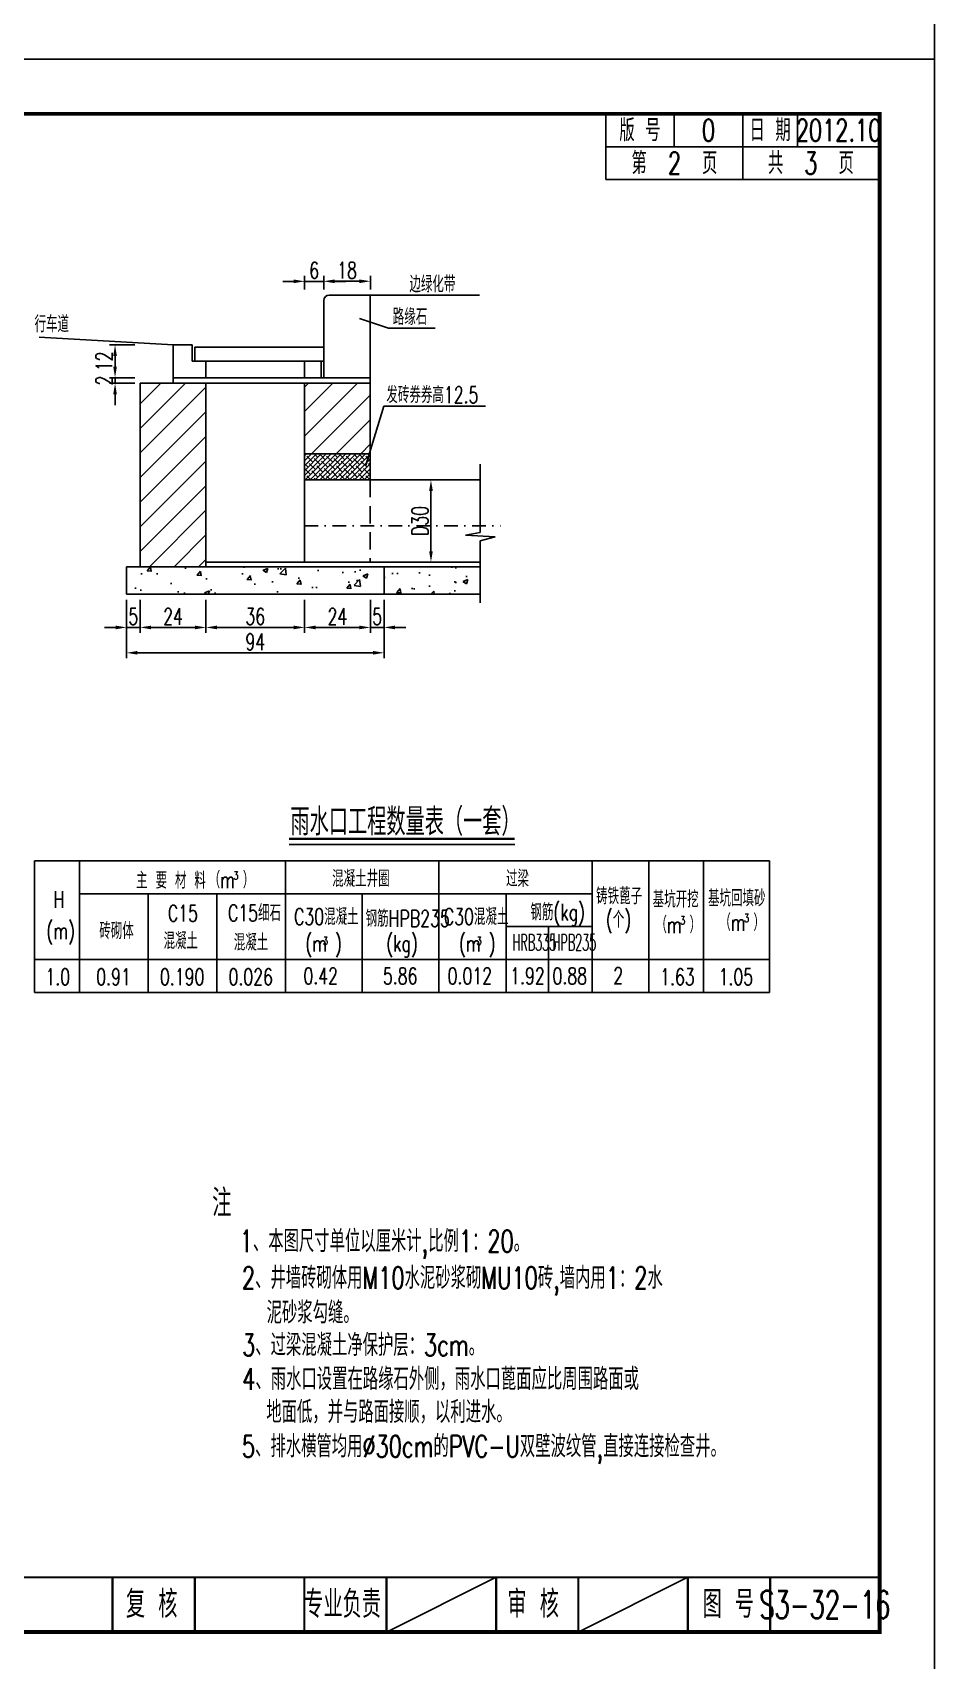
# Model space of a CAD drawing. Extents: x 5781 to 12795, y 1434 to 2653.
# Drawn here: x 9871.9 to 10036.5, y 1735.6 to 2032.6 of the extents above; entities that cross this region are included whole.
import ezdxf
from ezdxf.enums import TextEntityAlignment as Align

# ---------------------------------------------------------------- set-up
doc = ezdxf.new("R2010")
doc.units = 0
doc.header["$LTSCALE"] = 5
doc.header["$PDMODE"] = 32
doc.header["$PDSIZE"] = 0.3
doc.linetypes.add('DASHDOT', pattern=[1, 0.5, -0.25, 0, -0.25])
doc.linetypes.add('DASHED', pattern=[19.05, 12.7, -6.35])
doc.layers.get('0').update_dxf_attribs({"linetype": 'CONTINUOUS'})
doc.layers.get('Defpoints').update_dxf_attribs({"linetype": 'CONTINUOUS'})
for name, color, linetype in [('中心线', 2, 'DASHDOT'), ('图框', 7, 'CONTINUOUS'), ('尺寸标注', 4, 'CONTINUOUS'), ('文字', 7, 'CONTINUOUS'), ('文字字符', 7, 'CONTINUOUS'), ('结构1', 1, 'CONTINUOUS')]:
    doc.layers.add(name, color=color, linetype=linetype)
doc.styles.get("Standard").update_dxf_attribs({"font": 'simplex1.shx', "width": 0.7, "bigfont": 'hztxt.shx'})
doc.dimstyles.new('比例1：10', dxfattribs={"dimtxt": 3, "dimasz": 2, "dimexe": 1, "dimexo": 1, "dimgap": 0.5, "dimtad": 1, "dimzin": 13, "dimdsep": 46, "dimtxsty": 'Standard', "dimcen": -0.09, "dimclrd": 256, "dimclre": 256, "dimclrt": 7, "dimaunit": 1, "dimazin": 0, "dimtfac": 0.0005, "dimtix": 1, "dimtmove": 2, "dimatfit": 3, "dimfxl": 0, "dimtolj": 1, "dimtzin": 13, "dimarcsym": 0})
doc.dimstyles.new('比例1：20', dxfattribs={"dimscale": 0, "dimtxt": 3, "dimasz": 2, "dimexe": 1, "dimexo": 1, "dimgap": 0.5, "dimtad": 1, "dimdec": 1, "dimlfac": 2, "dimzin": 9, "dimdsep": 46, "dimtxsty": 'Standard', "dimcen": -2, "dimclrd": 256, "dimclre": 256, "dimclrt": 7, "dimaunit": 1, "dimadec": 0, "dimazin": 0, "dimtfac": 0.0005, "dimtdec": 1, "dimtix": 1, "dimtmove": 2, "dimatfit": 3, "dimldrblk": 'DIM', "dimfxl": 0, "dimtolj": 1, "dimtzin": 13, "dimarcsym": 0})
pattern_1 = [(45, (135.0943, -360.438), (-2.245064, 2.245064), [])]

# ---------------------------------------------------------------- blocks, each defined once
blk = doc.blocks.new('series')
at = {"width": 0.75}
for tag, height, p in [('页码', 4, (-35, -19)), ('图名', 5, (-220, -282)), ('图号', 5, (-20, -282))]:
    blk.add_attdef(tag, text='', height=height, dxfattribs=at).set_placement(p, align=Align.MIDDLE_CENTER)
blk = doc.blocks.new('123')
at = {"layer": '图框'}
blk.add_lwpolyline([(6201.38, 2092.12), (6201.38, 2389.12), (5781.38, 2389.12), (5781.38, 2092.12)], close=True, dxfattribs=at)
blk = doc.blocks.new('*D1899')
at = {"layer": 'Defpoints', "color": 0, "ltscale": 0.5}
for p in [(9891.59, 1975.64), (9887, 1969.64), (9891.59, 1969.64)]:
    blk.add_point(p, dxfattribs=at)
at = {"layer": '尺寸标注', "lineweight": -2, "ltscale": 0.5}
for p, q in [((9890.59, 1975.64), (9886, 1975.64)), ((9887, 1973.64), (9887, 1971.64)), ((9890.59, 1969.64), (9886, 1969.64))]:
    blk.add_line(p, q, dxfattribs=at)
at = {"layer": '尺寸标注', "ltscale": 0.5}
for points in [[(9886.67, 1973.64), (9887.33, 1973.64), (9887, 1975.64)], [(9886.67, 1971.64), (9887.33, 1971.64), (9887, 1969.64)]]:
    blk.add_solid(points, dxfattribs=at)
at = {"layer": '尺寸标注', "color": 7, "ltscale": 0.5, "insert": (9885, 1972.64), "char_height": 3, "attachment_point": 5, "rotation": 90}
blk.add_mtext('\\A1;12', dxfattribs=at)
blk = doc.blocks.new('DIM')
at = {"layer": '尺寸标注'}
blk.add_solid([(-1, -0.125), (-1, 0.125), (0, 0)], dxfattribs=at)
blk = doc.blocks.new('*D1900')
at = {"layer": 'Defpoints', "color": 0, "ltscale": 0.5}
for p in [(9891.59, 1969.64), (9887, 1968.64), (9891.59, 1968.64)]:
    blk.add_point(p, dxfattribs=at)
at = {"layer": '尺寸标注', "lineweight": -2, "ltscale": 0.5}
for p, q in [((9887, 1971.64), (9887, 1973.64)), ((9890.59, 1969.64), (9886, 1969.64)), ((9887, 1969.64), (9887, 1968.64)), ((9890.59, 1968.64), (9886, 1968.64)), ((9887, 1966.64), (9887, 1964.64))]:
    blk.add_line(p, q, dxfattribs=at)
at = {"layer": '尺寸标注', "ltscale": 0.5}
for points in [[(9886.67, 1971.64), (9887.33, 1971.64), (9887, 1969.64)], [(9886.67, 1966.64), (9887.33, 1966.64), (9887, 1968.64)]]:
    blk.add_solid(points, dxfattribs=at)
at = {"layer": '尺寸标注', "color": 7, "ltscale": 0.5, "insert": (9885, 1969.14), "char_height": 3, "attachment_point": 5, "rotation": 90}
blk.add_mtext('\\A1;2', dxfattribs=at)
blk = doc.blocks.new('*D1905')
at = {"layer": 'Defpoints', "color": 0, "ltscale": 0.5}
for p in [(9889.09, 1930.14), (9891.59, 1930.14), (9891.59, 1924.09)]:
    blk.add_point(p, dxfattribs=at)
at = {"layer": '尺寸标注', "lineweight": -2, "ltscale": 0.5}
for p, q in [((9889.09, 1929.14), (9889.09, 1923.09)), ((9891.59, 1929.14), (9891.59, 1923.09)), ((9887.09, 1924.09), (9885.09, 1924.09)), ((9889.09, 1924.09), (9891.59, 1924.09)), ((9893.59, 1924.09), (9895.59, 1924.09))]:
    blk.add_line(p, q, dxfattribs=at)
at = {"layer": '尺寸标注', "ltscale": 0.5}
for points in [[(9887.09, 1924.42), (9887.09, 1923.75), (9889.09, 1924.09)], [(9893.59, 1924.42), (9893.59, 1923.75), (9891.59, 1924.09)]]:
    blk.add_solid(points, dxfattribs=at)
at = {"layer": '尺寸标注', "color": 7, "ltscale": 0.5, "insert": (9890.34, 1926.09), "char_height": 3, "attachment_point": 5}
blk.add_mtext('\\A1;5', dxfattribs=at)
blk = doc.blocks.new('*D1901')
at = {"layer": 'Defpoints', "color": 0, "ltscale": 0.5}
for p in [(9891.59, 1930.14), (9903.59, 1930.14), (9903.59, 1924.09)]:
    blk.add_point(p, dxfattribs=at)
at = {"layer": '尺寸标注', "lineweight": -2, "ltscale": 0.5}
for p, q in [((9891.59, 1929.14), (9891.59, 1923.09)), ((9903.59, 1929.14), (9903.59, 1923.09)), ((9893.59, 1924.09), (9901.59, 1924.09))]:
    blk.add_line(p, q, dxfattribs=at)
at = {"layer": '尺寸标注', "ltscale": 0.5}
for points in [[(9893.59, 1924.42), (9893.59, 1923.75), (9891.59, 1924.09)], [(9901.59, 1924.42), (9901.59, 1923.75), (9903.59, 1924.09)]]:
    blk.add_solid(points, dxfattribs=at)
at = {"layer": '尺寸标注', "color": 7, "ltscale": 0.5, "insert": (9897.59, 1926.09), "char_height": 3, "attachment_point": 5}
blk.add_mtext('\\A1;24', dxfattribs=at)
blk = doc.blocks.new('*D1902')
at = {"layer": 'Defpoints', "color": 0, "ltscale": 0.5}
for p in [(9903.59, 1930.14), (9921.59, 1930.14), (9921.59, 1924.09)]:
    blk.add_point(p, dxfattribs=at)
at = {"layer": '尺寸标注', "lineweight": -2, "ltscale": 0.5}
for p, q in [((9903.59, 1929.14), (9903.59, 1923.09)), ((9921.59, 1929.14), (9921.59, 1923.09)), ((9905.59, 1924.09), (9919.59, 1924.09))]:
    blk.add_line(p, q, dxfattribs=at)
at = {"layer": '尺寸标注', "ltscale": 0.5}
for points in [[(9905.59, 1924.42), (9905.59, 1923.75), (9903.59, 1924.09)], [(9919.59, 1924.42), (9919.59, 1923.75), (9921.59, 1924.09)]]:
    blk.add_solid(points, dxfattribs=at)
at = {"layer": '尺寸标注', "color": 7, "ltscale": 0.5, "insert": (9912.59, 1926.09), "char_height": 3, "attachment_point": 5}
blk.add_mtext('\\A1;36', dxfattribs=at)
blk = doc.blocks.new('*D1903')
at = {"layer": 'Defpoints', "color": 0, "ltscale": 0.5}
for p in [(9921.59, 1930.14), (9933.59, 1930.14), (9933.59, 1924.09)]:
    blk.add_point(p, dxfattribs=at)
at = {"layer": '尺寸标注', "lineweight": -2, "ltscale": 0.5}
for p, q in [((9921.59, 1929.14), (9921.59, 1923.09)), ((9933.59, 1929.14), (9933.59, 1923.09)), ((9923.59, 1924.09), (9931.59, 1924.09))]:
    blk.add_line(p, q, dxfattribs=at)
at = {"layer": '尺寸标注', "ltscale": 0.5}
for points in [[(9923.59, 1924.42), (9923.59, 1923.75), (9921.59, 1924.09)], [(9931.59, 1924.42), (9931.59, 1923.75), (9933.59, 1924.09)]]:
    blk.add_solid(points, dxfattribs=at)
at = {"layer": '尺寸标注', "color": 7, "ltscale": 0.5, "insert": (9927.59, 1926.09), "char_height": 3, "attachment_point": 5}
blk.add_mtext('\\A1;24', dxfattribs=at)
blk = doc.blocks.new('*D1906')
at = {"layer": 'Defpoints', "color": 0, "ltscale": 0.5}
for p in [(9933.59, 1930.14), (9936.09, 1930.14), (9936.09, 1924.09)]:
    blk.add_point(p, dxfattribs=at)
at = {"layer": '尺寸标注', "lineweight": -2, "ltscale": 0.5}
for p, q in [((9933.59, 1929.14), (9933.59, 1923.09)), ((9936.09, 1929.14), (9936.09, 1923.09)), ((9931.59, 1924.09), (9929.59, 1924.09)), ((9933.59, 1924.09), (9936.09, 1924.09)), ((9938.09, 1924.09), (9940.09, 1924.09))]:
    blk.add_line(p, q, dxfattribs=at)
at = {"layer": '尺寸标注', "ltscale": 0.5}
for points in [[(9931.59, 1924.42), (9931.59, 1923.75), (9933.59, 1924.09)], [(9938.09, 1924.42), (9938.09, 1923.75), (9936.09, 1924.09)]]:
    blk.add_solid(points, dxfattribs=at)
at = {"layer": '尺寸标注', "color": 7, "ltscale": 0.5, "insert": (9934.84, 1926.09), "char_height": 3, "attachment_point": 5}
blk.add_mtext('\\A1;5', dxfattribs=at)
blk = doc.blocks.new('*D1904')
at = {"layer": 'Defpoints', "color": 0, "ltscale": 0.5}
for p in [(9889.09, 1930.14), (9936.09, 1930.14), (9936.09, 1919.46)]:
    blk.add_point(p, dxfattribs=at)
at = {"layer": '尺寸标注', "lineweight": -2, "ltscale": 0.5}
for p, q in [((9889.09, 1925.46), (9889.09, 1918.46)), ((9936.09, 1925.46), (9936.09, 1918.46)), ((9891.09, 1919.46), (9934.09, 1919.46))]:
    blk.add_line(p, q, dxfattribs=at)
at = {"layer": '尺寸标注', "ltscale": 0.5}
for points in [[(9891.09, 1919.8), (9891.09, 1919.13), (9889.09, 1919.46)], [(9934.09, 1919.8), (9934.09, 1919.13), (9936.09, 1919.46)]]:
    blk.add_solid(points, dxfattribs=at)
at = {"layer": '尺寸标注', "color": 7, "ltscale": 0.5, "insert": (9912.59, 1921.46), "char_height": 3, "attachment_point": 5}
blk.add_mtext('\\A1;94', dxfattribs=at)
blk = doc.blocks.new('*D1897')
at = {"layer": 'Defpoints', "color": 0, "ltscale": 0.5}
for p in [(9925.09, 1987.23), (9921.59, 1984.74), (9925.09, 1984.74)]:
    blk.add_point(p, dxfattribs=at)
at = {"layer": '尺寸标注', "lineweight": -2, "ltscale": 0.5}
for p, q in [((9919.59, 1987.23), (9917.59, 1987.23)), ((9921.59, 1985.74), (9921.59, 1988.23)), ((9921.59, 1987.23), (9925.09, 1987.23)), ((9925.09, 1985.74), (9925.09, 1988.23)), ((9927.09, 1987.23), (9929.09, 1987.23))]:
    blk.add_line(p, q, dxfattribs=at)
at = {"layer": '尺寸标注', "ltscale": 0.5}
for points in [[(9919.59, 1987.57), (9919.59, 1986.9), (9921.59, 1987.23)], [(9927.09, 1987.57), (9927.09, 1986.9), (9925.09, 1987.23)]]:
    blk.add_solid(points, dxfattribs=at)
at = {"layer": '尺寸标注', "color": 7, "ltscale": 0.5, "insert": (9923.34, 1989.23), "char_height": 3, "attachment_point": 5}
blk.add_mtext('\\A1;6', dxfattribs=at)
blk = doc.blocks.new('*D1898')
at = {"layer": 'Defpoints', "color": 0, "ltscale": 0.5}
for p in [(9933.59, 1987.25), (9925.09, 1984.74), (9933.59, 1984.74)]:
    blk.add_point(p, dxfattribs=at)
at = {"layer": '尺寸标注', "lineweight": -2, "ltscale": 0.5}
for p, q in [((9925.09, 1985.74), (9925.09, 1988.25)), ((9927.09, 1987.25), (9931.59, 1987.25)), ((9933.59, 1985.74), (9933.59, 1988.25))]:
    blk.add_line(p, q, dxfattribs=at)
at = {"layer": '尺寸标注', "ltscale": 0.5}
for points in [[(9927.09, 1987.58), (9927.09, 1986.91), (9925.09, 1987.25)], [(9931.59, 1987.58), (9931.59, 1986.91), (9933.59, 1987.25)]]:
    blk.add_solid(points, dxfattribs=at)
at = {"layer": '尺寸标注', "color": 7, "ltscale": 0.5, "insert": (9929.34, 1989.25), "char_height": 3, "attachment_point": 5}
blk.add_mtext('\\A1;18', dxfattribs=at)
blk = doc.blocks.new('*D1956')
at = {"layer": 'Defpoints', "color": 0, "ltscale": 0.5}
for p in [(9944.72, 1951), (9944.65, 1936), (9944.72, 1936)]:
    blk.add_point(p, dxfattribs=at)
at = {"layer": '尺寸标注', "lineweight": -2, "ltscale": 0.5}
for p, q in [((9944.65, 1951), (9943.65, 1951)), ((9944.65, 1949), (9944.65, 1938)), ((9944.65, 1936), (9943.65, 1936))]:
    blk.add_line(p, q, dxfattribs=at)
at = {"layer": '尺寸标注', "ltscale": 0.5}
for points in [[(9944.32, 1949), (9944.99, 1949), (9944.65, 1951)], [(9944.32, 1938), (9944.99, 1938), (9944.65, 1936)]]:
    blk.add_solid(points, dxfattribs=at)
at = {"layer": '尺寸标注', "color": 7, "ltscale": 0.5, "insert": (9942.65, 1943.5), "char_height": 3, "attachment_point": 5, "rotation": 90}
blk.add_mtext('\\A1;D30', dxfattribs=at)

msp = doc.modelspace()

# ---------------------------------------------------------------- hatches: boundary and pattern name
at = {"layer": '尺寸标注', "ltscale": 0.5}
h = msp.add_hatch(dxfattribs=at)
h.set_pattern_fill('ANSI31', color=8, style=0)
h.set_pattern_definition(pattern_1)
h.paths.add_polyline_path([(9891.588, 1968.6435), (9891.588, 1935.1435), (9903.588, 1935.1435), (9903.588, 1968.6435)])
h = msp.add_hatch(dxfattribs=at)
h.set_pattern_fill('ANSI31', color=8, style=0)
h.set_pattern_definition(pattern_1)
h.paths.add_polyline_path([(9921.588, 1968.6435), (9921.588, 1955.7444), (9933.588, 1955.7444), (9933.588, 1968.6435)])
h = msp.add_hatch(dxfattribs=at)
h.set_pattern_fill('ANSI38', color=8, scale=0.2, style=0)
h.set_pattern_definition([(45, (135.0943, -360.4379), (-0.449012806, 0.449012806), []), (135, (135.0943, -360.4379), (-1.34703842, 0.449012806), [1.5875, -0.9525])])
h.paths.add_polyline_path([(9921.588, 1955.7444), (9921.588, 1951.0031), (9933.588, 1951.0031), (9933.588, 1955.7444)])
h = msp.add_hatch(dxfattribs=at)
h.set_pattern_fill('AR-CONC', color=8, scale=0.05, style=0)
h.set_pattern_definition([(50, (135.094, -360.438), (9.1092334, -0.796954), [0.9525, -10.4775]), (355, (135.094, -360.438), (-1.762141, 9.552832), [0.762, -8.382]), (100.451, (135.853, -360.504), (7.347125, 8.7558344), [0.8095, -8.9045]), (46.1842, (135.094, -357.898), (13.553952, -2.102116), [1.42875, -15.71625]), (96.6356, (136.224, -358.073), (11.870212, 12.371278), [1.21425, -13.35675]), (351.184, (135.094, -357.898), (11.87023, 12.371256), [1.143, -12.573]), (21, (136.364, -358.533), (7.580744, -5.113276), [0.9525, -10.4775]), (326, (136.364, -358.533), (3.090101, 9.209398), [0.762, -8.382]), (71.4514, (136.996, -358.959), (10.6708245, 4.096143), [0.8095, -8.9045]), (37.5, (135.0943, -360.438), (0.1544302, 4.2277519), [0, -8.2804, 0, -8.509, 0, -8.41375]), (7.5, (135.0943, -360.438), (3.3409831, 5.0090287), [0, -4.8514, 0, -8.0899, 0, -3.20675]), (327.5, (132.2622, -360.438), (6.7795298, -0.2864372), [0, -3.175, 0, -9.906, 0, -13.1445]), (317.5, (130.992, -360.438), (7.406459, 1.2713246), [0, -4.1275, 0, -6.5786, 0, -9.3345])])
h.paths.add_polyline_path([(9889.088, 1935.1435), (9889.088, 1930.1435), (9953.6458, 1930.1435), (9953.6458, 1935.1435)])
edge = h.paths.add_edge_path()
edge.add_line((9936.088, 1935.1435), (9936.088, 1930.1435))

# ---------------------------------------------------------------- linework, layer by layer
msp.add_line((9918.7558, 1884.5093), (9959.9481, 1884.5093))
at = {"const_width": 0.4}
msp.add_lwpolyline([(9918.7558, 1885.5093), (9959.9481, 1885.5093)], dxfattribs=at)
at = {"layer": '中心线'}
msp.add_line((9921.588, 1942.6139), (9957.3262, 1942.6139), dxfattribs=at)
at = {"layer": '图框'}
for p, q in [((9976.5427, 2005.7959), (9976.5427, 2017.7959)), ((9989.0427, 2011.7959), (9989.0427, 2017.7959)), ((10001.5427, 2011.7959), (10001.5427, 2017.7959)), ((10011.5427, 2011.7959), (10011.5427, 2017.7959)), ((9976.5427, 2011.7959), (10026.5427, 2011.7959)), ((10001.5427, 2005.7959), (10001.5427, 2011.7959)), ((9976.5427, 2005.7959), (10026.5427, 2005.7959)), ((9936.5427, 1740.7959), (9956.5427, 1750.7959)), ((9991.5427, 1750.7959), (9971.5427, 1740.7959))]:
    msp.add_line(p, q, dxfattribs=at)
for points, const_width in [([(10026.5427, 2017.7959), (9646.5427, 2017.7959), (9646.5427, 1740.7959), (10026.5427, 1740.7959), (10026.5427, 2017.7959)], 0.7), ([(9646.5427, 1750.7959), (10026.5427, 1750.7959)], 0.4), ([(9886.5427, 1740.7959), (9886.5427, 1750.7959)], 0.4), ([(9901.5427, 1740.7959), (9901.5427, 1750.7959)], 0.4), ([(9921.5427, 1740.7959), (9921.5427, 1750.7959)], 0.4), ([(9921.5427, 1740.7959), (9921.5427, 1750.7959)], 0.4), ([(9936.5427, 1740.7959), (9936.5427, 1750.7959)], 0.4), ([(9956.5427, 1740.7959), (9956.5427, 1750.7959)], 0.4), ([(9971.5427, 1740.7959), (9971.5427, 1750.7959)], 0.4), ([(9991.5427, 1740.7959), (9991.5427, 1750.7959)], 0.4), ([(10006.5427, 1740.7959), (10006.5427, 1750.7959)], 0.4)]:
    msp.add_lwpolyline(points, dxfattribs=dict(at, const_width=const_width))
at = {"layer": '尺寸标注', "color": 1, "ltscale": 0.5}
for p, q in [((9926.088, 1984.7377), (9933.588, 1984.7377)), ((9933.588, 1969.6435), (9933.588, 1984.7377)), ((9925.088, 1969.6435), (9925.088, 1983.7377)), ((9897.588, 1969.6435), (9897.588, 1975.6435)), ((9897.588, 1975.6435), (9901.088, 1975.6435)), ((9901.088, 1972.6435), (9901.088, 1975.6435)), ((9921.588, 1969.6435), (9921.588, 1972.6435)), ((9924.588, 1969.6435), (9924.588, 1972.6435)), ((9891.588, 1968.6435), (9903.588, 1968.6435)), ((9921.588, 1955.7444), (9933.588, 1955.7444)), ((9921.588, 1951.0031), (9953.6458, 1951.0031)), ((9889.088, 1935.1435), (9889.088, 1930.1435)), ((9921.588, 1936.0031), (9903.588, 1936.0031)), ((9921.588, 1936.0031), (9933.588, 1936.0031)), ((9933.588, 1936.0031), (9953.6458, 1936.0031)), ((9936.088, 1935.1435), (9936.088, 1930.1435))]:
    msp.add_line(p, q, dxfattribs=at)
at = {"layer": '尺寸标注', "color": 7, "ltscale": 0.5}
for p, q in [((9933.588, 1984.7377), (9953.5029, 1984.7377)), ((9873.1623, 1977.0322), (9897.588, 1975.6435)), ((9901.588, 1972.6435), (9901.588, 1975.2037)), ((9901.588, 1975.2037), (9925.088, 1975.2037)), ((9901.588, 1972.6435), (9925.088, 1972.6435)), ((9953.6458, 1941.3822), (9953.6458, 1953.8936)), ((9921.588, 1951.0031), (9921.588, 1936.0031)), ((9950.9495, 1940.9166), (9953.6458, 1941.3822)), ((9956.342, 1940.6044), (9950.9495, 1940.9166)), ((9953.6458, 1939.9177), (9956.342, 1940.6044)), ((9953.6458, 1928.597), (9953.6458, 1939.9177))]:
    msp.add_line(p, q, dxfattribs=at)
at = {"layer": '尺寸标注'}
for p, q in [((9936.9151, 1978.6846), (9931.6401, 1980.4381)), ((9936.9151, 1978.6846), (9945.4175, 1978.6846)), ((9936.0647, 1964.4626), (9932.7375, 1953.7058)), ((9936.0647, 1964.4626), (9954.6258, 1964.4626))]:
    msp.add_line(p, q, dxfattribs=at)
at = {"layer": '尺寸标注', "color": 1, "linetype": 'Continuous'}
for p, q in [((9903.588, 1972.6435), (9903.588, 1969.6435)), ((9903.588, 1969.6435), (9897.588, 1969.6435))]:
    msp.add_line(p, q, dxfattribs=at)
at = {"layer": '尺寸标注', "color": 0, "linetype": 'Continuous'}
for p, q in [((9897.588, 1969.6435), (9897.588, 1968.6435)), ((9933.588, 1969.6435), (9903.588, 1969.6435)), ((9933.588, 1969.6435), (9933.588, 1968.6435)), ((9933.588, 1968.6435), (9897.588, 1968.6435))]:
    msp.add_line(p, q, dxfattribs=at)
at = {"layer": '尺寸标注', "color": 7, "linetype": 'DASHED', "ltscale": 0.05}
msp.add_line((9933.588, 1951.0031), (9933.588, 1936.0031), dxfattribs=at)
at = {"layer": '尺寸标注', "color": 1, "ltscale": 0.5}
msp.add_arc((9926.088, 1983.7377), 1, 90, 180, dxfattribs=at)
at = {"layer": '文字字符', "color": 1, "linetype": 'ByBlock'}
for p, q in [((9872.294, 1881.5093), (9872.294, 1857.5093)), ((9872.294, 1881.5093), (10006.4099, 1881.5093)), ((10006.4099, 1881.5093), (10006.4099, 1857.5093)), ((9872.294, 1857.5093), (10006.4099, 1857.5093))]:
    msp.add_line(p, q, dxfattribs=at)
at = {"layer": '文字字符', "linetype": 'ByBlock'}
for p, q in [((9880.5329, 1881.5093), (9880.5329, 1857.5093)), ((9918.0872, 1881.5093), (9918.0872, 1857.5093)), ((9918.0872, 1881.5093), (9918.0872, 1857.5093)), ((9946.0872, 1881.5093), (9946.0872, 1857.5093)), ((9974.0872, 1881.5093), (9974.0872, 1857.5093)), ((9984.4099, 1881.5093), (9984.4099, 1857.5093)), ((9994.4099, 1881.5093), (9994.4099, 1857.5093)), ((9880.5329, 1875.5093), (9918.0872, 1875.5093)), ((9893.0476, 1875.5093), (9893.0476, 1857.5093)), ((9905.5724, 1875.5093), (9905.5724, 1857.5093)), ((9918.0872, 1875.5093), (9974.0872, 1875.5093)), ((9932.0872, 1875.5093), (9932.0872, 1857.5093)), ((9958.3694, 1875.5093), (9958.3694, 1857.5093)), ((9958.3694, 1869.5093), (9974.0872, 1869.5093)), ((9966.0872, 1869.5093), (9966.0872, 1857.5093)), ((9872.294, 1863.5093), (10006.4099, 1863.5093))]:
    msp.add_line(p, q, dxfattribs=at)
at = {"layer": '结构1', "linetype": 'Continuous'}
msp.add_line((9901.088, 1972.6435), (9903.588, 1972.6435), dxfattribs=at)
at = {"layer": '结构1', "color": 1, "linetype": 'Continuous'}
for p, q in [((9891.588, 1968.6435), (9891.588, 1935.1435)), ((9903.588, 1935.1435), (9903.588, 1968.6435)), ((9921.588, 1950.1435), (9921.588, 1968.6435)), ((9933.588, 1951.0031), (9933.588, 1968.6435)), ((9889.088, 1935.1435), (9953.6458, 1935.1435)), ((9889.088, 1930.1435), (9953.6458, 1930.1435))]:
    msp.add_line(p, q, dxfattribs=at)

# ---------------------------------------------------------------- block references
at = {"layer": '图框'}
ref = msp.add_blockref('series', (10036.5427, 2027.7959), dxfattribs=at)
ref.add_attrib('页码', '第  2  页    共  3  页', dxfattribs={"layer": '0', "height": 4, "width": 0.7}).set_placement((10001.5427, 2008.7959), align=Align.MIDDLE_CENTER)
ref.add_attrib('图名', '雨水口设计图', dxfattribs={"layer": '0', "height": 5, "width": 0.7}).set_placement((9816.5427, 1745.7959), align=Align.MIDDLE_CENTER)
ref.add_attrib('图号', 'S3-32-16', dxfattribs={"layer": '0', "height": 5, "width": 0.65}).set_placement((10016.5427, 1745.7959), align=Align.MIDDLE_CENTER)
at = {"layer": '尺寸标注'}
for p in [(3835.166, -64.3249), (3835.166, -361.3249)]:
    msp.add_blockref('123', p, dxfattribs=at)

# ---------------------------------------------------------------- texts
at = {"color": 7, "width": 0.7}
for s, height, p in [('注', 5, (9904.7292, 1816.6035)), ('1、本图尺寸单位以厘米计,比例1：20。', 4, (9909.7565, 1810.1273)), ('2、井墙砖砌体用M10水泥砂浆砌MU10砖,墙内用1：2水', 4, (9910.1565, 1803.4173)), ('泥砂浆勾缝。', 4, (9914.662, 1797.0793)), ('3、过梁混凝土净保护层：3cm。', 4, (9910.1864, 1791.1715)), ('4、雨水口设置在路缘石外侧，雨水口蓖面应比周围路面或', 4, (9910.2136, 1784.9736)), ('地面低，并与路面接顺，以利进水。', 4, (9914.594, 1778.958)), ('5、排水横管均用%%C30cm的PVC-U双壁波纹管,直接连接检查井。', 4, (9910.1565, 1772.6889))]:
    msp.add_text(s, height=height, dxfattribs=at).set_placement(p)
at = {"layer": '图框', "width": 0.7}
for s, height, p in [('版 号', 4, (9982.7927, 2014.7959)), ('0', 4, (9995.2927, 2014.7959)), ('日 期', 4, (10006.5427, 2014.7959)), ('2012.10', 4, (10019.0427, 2014.7959)), ('复 核', 5, (9893.6822, 1745.8905)), ('专业负责', 5, (9928.533, 1745.8905)), ('审 核', 5, (9963.3068, 1745.8905)), ('图 号', 5, (9998.9259, 1745.8905))]:
    msp.add_text(s, height=height, dxfattribs=at).set_placement(p, align=Align.MIDDLE_CENTER)
at = {"layer": '文字', "width": 0.7}
msp.add_text('雨水口工程数量表（一套）', height=5, dxfattribs=at).set_placement((9919.0137, 1886.1276))
at = {"layer": '文字字符', "color": 7, "width": 0.7}
for s, p in [('边绿化带', (9944.9152, 1986.856)), ('行车道', (9875.452, 1979.593)), ('路缘石', (9940.828, 1980.9011)), ('发砖券券高12.5', (9944.9152, 1966.6791))]:
    msp.add_text(s, height=3, dxfattribs=at).set_placement(p, align=Align.MIDDLE)
at = {"layer": '文字字符', "linetype": 'ByBlock'}
for s, width, p in [('混凝土井圈', 0.7, (9926.6165, 1876.7589)), ('过梁', 0.7, (9958.349, 1876.7589)), ('主 要 材 料', 0.7, (9890.8492, 1876.4238)), ('（m ）', 0.7, (9904.081, 1876.5265)), ('H', 0.7, (9875.7664, 1872.9438)), ('钢筋(kg)', 0.7, (9962.8125, 1870.649)), ('C15', 0.7, (9896.641, 1870.4399)), ('C15细石', 0.7, (9907.6034, 1870.4951)), ('C30混凝土', 0.7, (9919.6655, 1869.809)), ('钢筋HPB235', 0.7, (9932.7289, 1869.478)), ('C30混凝土', 0.7, (9947.0074, 1869.809)), ('（m ）', 0.7, (9985.6166, 1868.3376)), ('（m ）', 0.7, (9997.2734, 1868.7579)), ('(m)', 0.7, (9874.4885, 1867.2173)), ('砖砌体', 0.7, (9884.1196, 1867.2173)), ('混凝土', 0.7, (9895.8476, 1865.4076)), ('混凝土', 0.7, (9908.6635, 1865.1394)), ('(m )', 0.7, (9921.7343, 1864.9367)), ('(kg)', 0.7, (9936.5038, 1864.9348)), ('(m )', 0.7, (9949.7869, 1864.9367)), ('HRB335', 0.5, (9959.544, 1865.1272)), ('HPB235', 0.5, (9966.8485, 1865.1272))]:
    msp.add_text(s, height=3, dxfattribs=dict(at, width=width)).set_placement(p)
at = {"layer": '文字字符', "linetype": 'ByBlock', "width": 0.7}
for s, height, p in [('3', 1.5, (9909.0536, 1878.0819)), ('3', 1.5, (9990.5891, 1869.893)), ('3', 1.5, (10002.246, 1870.3133)), ('3', 1.5, (9925.3871, 1866.15)), ('3', 1.5, (9953.4397, 1866.15)), ('1.0', 3, (9876.5362, 1858.8372)), ('0.91', 3, (9886.7232, 1858.8372)), ('0.190', 3, (9899.248, 1858.8372)), ('0.026', 3, (9911.7628, 1858.8372)), ('0.42', 3, (9924.5288, 1859.0063)), ('5.86', 3, (9939.034, 1859.0063)), ('0.012', 3, (9951.753, 1859.0063)), ('1.92', 3, (9962.2704, 1859.0063)), ('0.88', 3, (9969.9882, 1859.0063)), ('2', 3, (9978.8274, 1859.0622)), ('1.63', 3, (9989.6372, 1858.8372)), ('1.05', 3, (10000.2981, 1858.8372))]:
    msp.add_text(s, height=height, dxfattribs=at).set_placement(p, align=Align.CENTER)
for s, p in [('铸铁蓖子', (9978.9865, 1875.2298)), ('基坑开挖', (9989.3186, 1874.6478)), ('基坑回填砂', (10000.4607, 1874.8521)), ('(个)', (9978.889, 1870.5751))]:
    msp.add_text(s, height=3, dxfattribs=at).set_placement(p, align=Align.MIDDLE)

# ---------------------------------------------------------------- dimensions: what is measured, and where the dimension line sits
at = {"layer": '尺寸标注', "color": 4, "ltscale": 0.5}
for base, p1, p2, text, picture, middle in [((9925.088, 1987.2323), (9921.588, 1984.7377), (9925.088, 1984.7377), '6', '*D1897', (9923.338, 1989.2323)), ((9933.588, 1987.2459), (9925.088, 1984.7377), (9933.588, 1984.7377), '18', '*D1898', (9929.338, 1989.2459))]:
    dim = msp.add_linear_dim(base=base, p1=p1, p2=p2, text=text, dimstyle='比例1：20', override={"dimscale": 1}, dxfattribs=at)
    dim.commit()
    dim.dimension.update_dxf_attribs({"geometry": picture, "text_midpoint": middle})
for base, p1, p2, picture, middle in [((9887.0016, 1969.6435), (9891.588, 1975.6435), (9891.588, 1969.6435), '*D1899', (9885.0016, 1972.6435)), ((9887.0016, 1968.6435), (9891.588, 1969.6435), (9891.588, 1968.6435), '*D1900', (9885.0016, 1969.1435))]:
    dim = msp.add_linear_dim(base=base, p1=p1, p2=p2, angle=90, dimstyle='比例1：20', override={"dimscale": 1}, dxfattribs=at)
    dim.commit()
    dim.dimension.update_dxf_attribs({"geometry": picture, "text_midpoint": middle})
dim = msp.add_aligned_dim(p1=(9944.7182, 1951.0031), p2=(9944.7182, 1936.0031), distance=-0.0652, text='D30', dimstyle='比例1：10', dxfattribs=at)
dim.commit()
dim.dimension.update_dxf_attribs({"geometry": '*D1956', "text_midpoint": (9942.6529, 1943.5031)})
for base, p1, p2, picture, middle in [((9891.588, 1924.0862), (9889.088, 1930.1435), (9891.588, 1930.1435), '*D1905', (9890.338, 1926.0862)), ((9936.088, 1919.4648), (9889.088, 1930.1435), (9936.088, 1930.1435), '*D1904', (9912.588, 1921.4648)), ((9903.588, 1924.0862), (9891.588, 1930.1435), (9903.588, 1930.1435), '*D1901', (9897.588, 1926.0862)), ((9921.588, 1924.0862), (9903.588, 1930.1435), (9921.588, 1930.1435), '*D1902', (9912.588, 1926.0862)), ((9933.588, 1924.0862), (9921.588, 1930.1435), (9933.588, 1930.1435), '*D1903', (9927.588, 1926.0862)), ((9936.088, 1924.0862), (9933.588, 1930.1435), (9936.088, 1930.1435), '*D1906', (9934.838, 1926.0862))]:
    dim = msp.add_linear_dim(base=base, p1=p1, p2=p2, dimstyle='比例1：20', override={"dimscale": 1}, dxfattribs=at)
    dim.commit()
    dim.dimension.update_dxf_attribs({"geometry": picture, "text_midpoint": middle})

doc.saveas('drawing.dxf')
